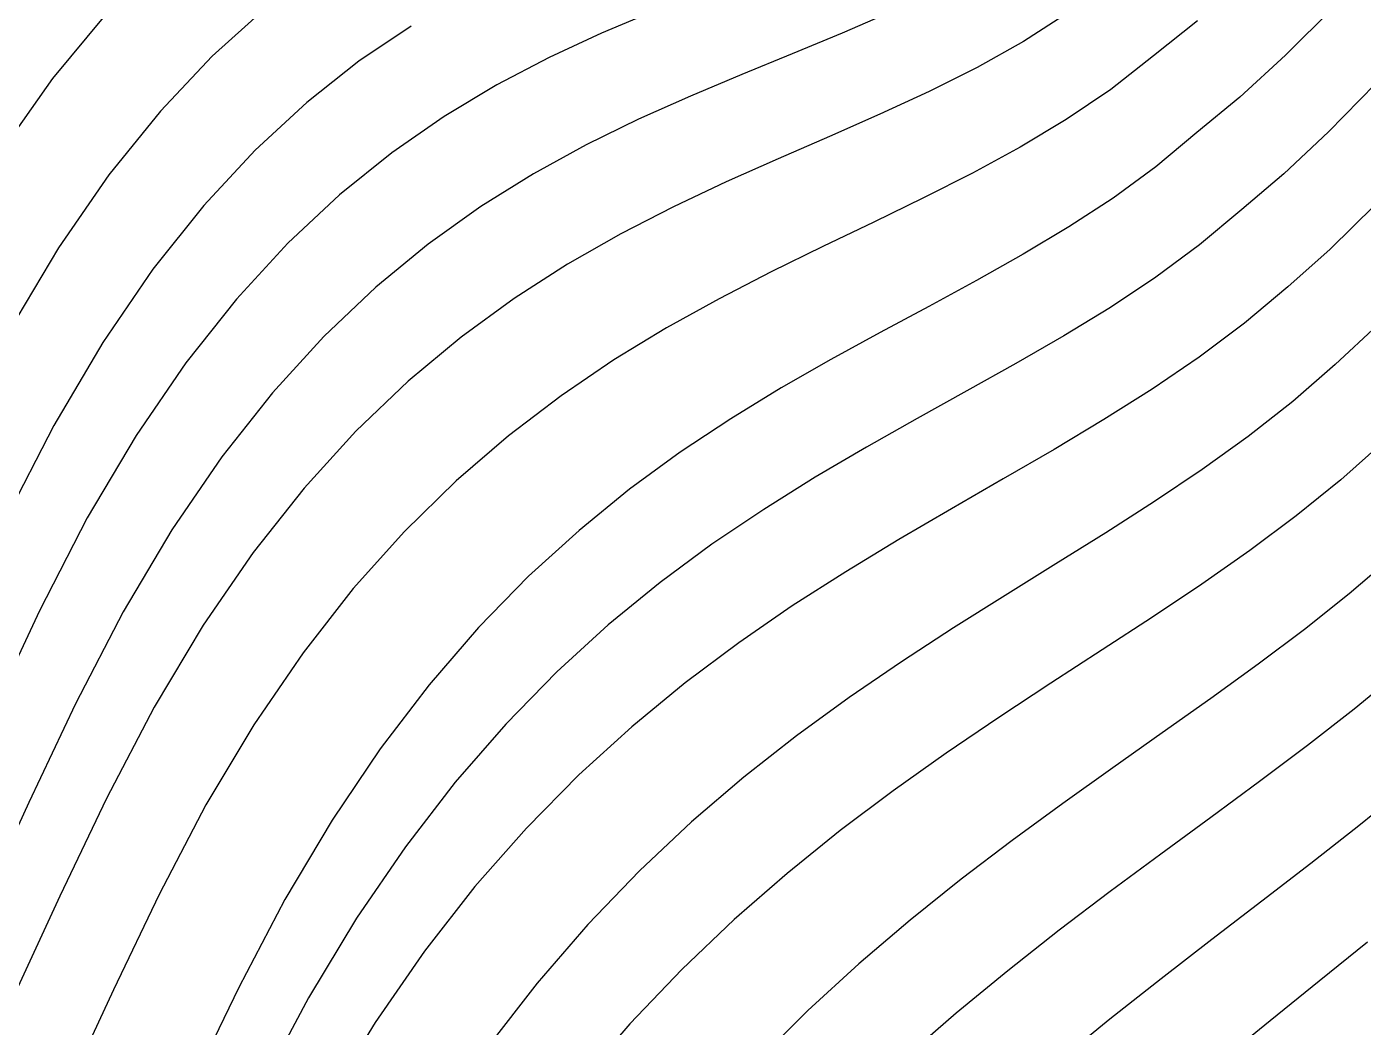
# Model space of a CAD drawing. Extents: x -607 to 1285, y -867 to 355.
# Drawn here: x -218.4 to 151.7, y -330.7 to -53.5 of the extents above; entities that cross this region are included whole.
import ezdxf

# ---------------------------------------------------------------- set-up
doc = ezdxf.new("R2010")
doc.units = 0
for name, color, linetype in [('0_3029', 7, 'CONTINUOUS'), ('0_3030', 7, 'CONTINUOUS'), ('0_3131', 7, 'CONTINUOUS'), ('0_3132', 7, 'CONTINUOUS'), ('0_3133', 7, 'CONTINUOUS'), ('0_3134', 7, 'CONTINUOUS'), ('0_3135', 7, 'CONTINUOUS'), ('0_3233', 7, 'CONTINUOUS'), ('0_3234', 7, 'CONTINUOUS'), ('0_3235', 7, 'CONTINUOUS'), ('0_3236', 7, 'CONTINUOUS'), ('0_3237', 7, 'CONTINUOUS'), ('0_3238', 7, 'CONTINUOUS'), ('0_3239', 7, 'CONTINUOUS'), ('0_3240', 7, 'CONTINUOUS'), ('0_3333', 7, 'CONTINUOUS'), ('0_3334', 7, 'CONTINUOUS'), ('0_3335', 7, 'CONTINUOUS'), ('0_3336', 7, 'CONTINUOUS'), ('0_3337', 7, 'CONTINUOUS'), ('0_3338', 7, 'CONTINUOUS'), ('0_3339', 7, 'CONTINUOUS'), ('0_3340', 7, 'CONTINUOUS'), ('0_3341', 7, 'CONTINUOUS'), ('0_3342', 7, 'CONTINUOUS'), ('0_3343', 7, 'CONTINUOUS'), ('0_3344', 7, 'CONTINUOUS'), ('0_3345', 7, 'CONTINUOUS'), ('0_3346', 7, 'CONTINUOUS'), ('0_3433', 7, 'CONTINUOUS'), ('0_3434', 7, 'CONTINUOUS'), ('0_3435', 7, 'CONTINUOUS'), ('0_3436', 7, 'CONTINUOUS'), ('0_3437', 7, 'CONTINUOUS'), ('0_3438', 7, 'CONTINUOUS'), ('0_3439', 7, 'CONTINUOUS'), ('0_3440', 7, 'CONTINUOUS'), ('0_3441', 7, 'CONTINUOUS'), ('0_3442', 7, 'CONTINUOUS'), ('0_3443', 7, 'CONTINUOUS'), ('0_3444', 7, 'CONTINUOUS'), ('0_3445', 7, 'CONTINUOUS'), ('0_3446', 7, 'CONTINUOUS'), ('0_3447', 7, 'CONTINUOUS'), ('0_3448', 7, 'CONTINUOUS'), ('0_3449', 7, 'CONTINUOUS'), ('0_3450', 7, 'CONTINUOUS'), ('0_3451', 7, 'CONTINUOUS'), ('0_3534', 7, 'CONTINUOUS'), ('0_3535', 7, 'CONTINUOUS'), ('0_3536', 7, 'CONTINUOUS'), ('0_3537', 7, 'CONTINUOUS'), ('0_3538', 7, 'CONTINUOUS'), ('0_3539', 7, 'CONTINUOUS'), ('0_3540', 7, 'CONTINUOUS'), ('0_3541', 7, 'CONTINUOUS'), ('0_3542', 7, 'CONTINUOUS'), ('0_3543', 7, 'CONTINUOUS'), ('0_3544', 7, 'CONTINUOUS'), ('0_3545', 7, 'CONTINUOUS'), ('0_3546', 7, 'CONTINUOUS'), ('0_3547', 7, 'CONTINUOUS'), ('0_3548', 7, 'CONTINUOUS'), ('0_3549', 7, 'CONTINUOUS'), ('0_3550', 7, 'CONTINUOUS'), ('0_3551', 7, 'CONTINUOUS'), ('0_3552', 7, 'CONTINUOUS'), ('0_3553', 7, 'CONTINUOUS'), ('0_3554', 7, 'CONTINUOUS'), ('0_3555', 7, 'CONTINUOUS'), ('0_3637', 7, 'CONTINUOUS'), ('0_3638', 7, 'CONTINUOUS'), ('0_3639', 7, 'CONTINUOUS'), ('0_3640', 7, 'CONTINUOUS'), ('0_3641', 7, 'CONTINUOUS'), ('0_3642', 7, 'CONTINUOUS'), ('0_3643', 7, 'CONTINUOUS'), ('0_3644', 7, 'CONTINUOUS'), ('0_3645', 7, 'CONTINUOUS'), ('0_3646', 7, 'CONTINUOUS'), ('0_3647', 7, 'CONTINUOUS'), ('0_3648', 7, 'CONTINUOUS'), ('0_3649', 7, 'CONTINUOUS'), ('0_3650', 7, 'CONTINUOUS'), ('0_3651', 7, 'CONTINUOUS'), ('0_3652', 7, 'CONTINUOUS'), ('0_3653', 7, 'CONTINUOUS'), ('0_3654', 7, 'CONTINUOUS'), ('0_3655', 7, 'CONTINUOUS'), ('0_3656', 7, 'CONTINUOUS'), ('0_3657', 7, 'CONTINUOUS'), ('0_3658', 7, 'CONTINUOUS'), ('0_3659', 7, 'CONTINUOUS'), ('0_3740', 7, 'CONTINUOUS'), ('0_3741', 7, 'CONTINUOUS'), ('0_3742', 7, 'CONTINUOUS'), ('0_3743', 7, 'CONTINUOUS'), ('0_3744', 7, 'CONTINUOUS'), ('0_3745', 7, 'CONTINUOUS'), ('0_3746', 7, 'CONTINUOUS'), ('0_3747', 7, 'CONTINUOUS'), ('0_3748', 7, 'CONTINUOUS'), ('0_3749', 7, 'CONTINUOUS'), ('0_3750', 7, 'CONTINUOUS'), ('0_3751', 7, 'CONTINUOUS'), ('0_3752', 7, 'CONTINUOUS'), ('0_3753', 7, 'CONTINUOUS'), ('0_3754', 7, 'CONTINUOUS'), ('0_3755', 7, 'CONTINUOUS'), ('0_3756', 7, 'CONTINUOUS'), ('0_3757', 7, 'CONTINUOUS'), ('0_3758', 7, 'CONTINUOUS'), ('0_3759', 7, 'CONTINUOUS'), ('0_3760', 7, 'CONTINUOUS'), ('0_3761', 7, 'CONTINUOUS'), ('0_3762', 7, 'CONTINUOUS'), ('0_3842', 7, 'CONTINUOUS'), ('0_3843', 7, 'CONTINUOUS'), ('0_3844', 7, 'CONTINUOUS'), ('0_3845', 7, 'CONTINUOUS'), ('0_3846', 7, 'CONTINUOUS'), ('0_3847', 7, 'CONTINUOUS'), ('0_3848', 7, 'CONTINUOUS'), ('0_3849', 7, 'CONTINUOUS'), ('0_3850', 7, 'CONTINUOUS'), ('0_3851', 7, 'CONTINUOUS'), ('0_3852', 7, 'CONTINUOUS'), ('0_3853', 7, 'CONTINUOUS'), ('0_3854', 7, 'CONTINUOUS'), ('0_3855', 7, 'CONTINUOUS'), ('0_3856', 7, 'CONTINUOUS'), ('0_3857', 7, 'CONTINUOUS'), ('0_3858', 7, 'CONTINUOUS'), ('0_3859', 7, 'CONTINUOUS'), ('0_3860', 7, 'CONTINUOUS'), ('0_3861', 7, 'CONTINUOUS'), ('0_3862', 7, 'CONTINUOUS'), ('0_3863', 7, 'CONTINUOUS'), ('0_3864', 7, 'CONTINUOUS'), ('0_3945', 7, 'CONTINUOUS'), ('0_3946', 7, 'CONTINUOUS'), ('0_3947', 7, 'CONTINUOUS'), ('0_3948', 7, 'CONTINUOUS'), ('0_3949', 7, 'CONTINUOUS'), ('0_3950', 7, 'CONTINUOUS'), ('0_3951', 7, 'CONTINUOUS'), ('0_3952', 7, 'CONTINUOUS'), ('0_3953', 7, 'CONTINUOUS'), ('0_3954', 7, 'CONTINUOUS'), ('0_3955', 7, 'CONTINUOUS'), ('0_3956', 7, 'CONTINUOUS'), ('0_3957', 7, 'CONTINUOUS'), ('0_3958', 7, 'CONTINUOUS'), ('0_3959', 7, 'CONTINUOUS'), ('0_3960', 7, 'CONTINUOUS'), ('0_3961', 7, 'CONTINUOUS'), ('0_3962', 7, 'CONTINUOUS'), ('0_3963', 7, 'CONTINUOUS'), ('0_3964', 7, 'CONTINUOUS'), ('0_3965', 7, 'CONTINUOUS'), ('0_3966', 7, 'CONTINUOUS'), ('0_4049', 7, 'CONTINUOUS'), ('0_4050', 7, 'CONTINUOUS'), ('0_4051', 7, 'CONTINUOUS'), ('0_4052', 7, 'CONTINUOUS'), ('0_4053', 7, 'CONTINUOUS'), ('0_4054', 7, 'CONTINUOUS'), ('0_4055', 7, 'CONTINUOUS'), ('0_4056', 7, 'CONTINUOUS'), ('0_4057', 7, 'CONTINUOUS'), ('0_4058', 7, 'CONTINUOUS'), ('0_4059', 7, 'CONTINUOUS'), ('0_4060', 7, 'CONTINUOUS'), ('0_4061', 7, 'CONTINUOUS'), ('0_4062', 7, 'CONTINUOUS'), ('0_4063', 7, 'CONTINUOUS'), ('0_4064', 7, 'CONTINUOUS'), ('0_4065', 7, 'CONTINUOUS'), ('0_4066', 7, 'CONTINUOUS'), ('0_4067', 7, 'CONTINUOUS'), ('0_4153', 7, 'CONTINUOUS'), ('0_4154', 7, 'CONTINUOUS'), ('0_4155', 7, 'CONTINUOUS'), ('0_4156', 7, 'CONTINUOUS'), ('0_4157', 7, 'CONTINUOUS'), ('0_4158', 7, 'CONTINUOUS'), ('0_4159', 7, 'CONTINUOUS'), ('0_4160', 7, 'CONTINUOUS'), ('0_4161', 7, 'CONTINUOUS'), ('0_4162', 7, 'CONTINUOUS'), ('0_4163', 7, 'CONTINUOUS'), ('0_4164', 7, 'CONTINUOUS'), ('0_4165', 7, 'CONTINUOUS'), ('0_4166', 7, 'CONTINUOUS'), ('0_4167', 7, 'CONTINUOUS'), ('0_4168', 7, 'CONTINUOUS'), ('0_4169', 7, 'CONTINUOUS'), ('0_4259', 7, 'CONTINUOUS'), ('0_4260', 7, 'CONTINUOUS'), ('0_4261', 7, 'CONTINUOUS'), ('0_4262', 7, 'CONTINUOUS'), ('0_4263', 7, 'CONTINUOUS'), ('0_4264', 7, 'CONTINUOUS'), ('0_4265', 7, 'CONTINUOUS'), ('0_4266', 7, 'CONTINUOUS'), ('0_4267', 7, 'CONTINUOUS'), ('0_4268', 7, 'CONTINUOUS'), ('0_4269', 7, 'CONTINUOUS'), ('0_4270', 7, 'CONTINUOUS'), ('0_4271', 7, 'CONTINUOUS'), ('0_4363', 7, 'CONTINUOUS'), ('0_4364', 7, 'CONTINUOUS'), ('0_4365', 7, 'CONTINUOUS'), ('0_4366', 7, 'CONTINUOUS'), ('0_4367', 7, 'CONTINUOUS'), ('0_4368', 7, 'CONTINUOUS'), ('0_4369', 7, 'CONTINUOUS'), ('0_4370', 7, 'CONTINUOUS'), ('0_4371', 7, 'CONTINUOUS'), ('0_4372', 7, 'CONTINUOUS'), ('0_4467', 7, 'CONTINUOUS'), ('0_4468', 7, 'CONTINUOUS'), ('0_4469', 7, 'CONTINUOUS'), ('0_4470', 7, 'CONTINUOUS'), ('0_4471', 7, 'CONTINUOUS'), ('0_4472', 7, 'CONTINUOUS'), ('0_4473', 7, 'CONTINUOUS'), ('0_4573', 7, 'CONTINUOUS'), ('0_4574', 7, 'CONTINUOUS'), ('0_4575', 7, 'CONTINUOUS')]:
    doc.layers.add(name, color=color, linetype=linetype)

msp = doc.modelspace()

# ---------------------------------------------------------------- linework, layer by layer
at = {"layer": '0_3029'}
msp.add_polyline3d([(-196.7955, -50.3669, -2482.6614), (-211.2531, -67.8058, -2484.5535)], dxfattribs=at)
at = {"layer": '0_3030'}
msp.add_polyline3d([(-211.2531, -67.8058, -2484.5535), (-225.4653, -88.0018, -2489.3179)], dxfattribs=at)
at = {"layer": '0_3131'}
msp.add_polyline3d([(-152.5096, -48.6315, -2474.2576), (-167.0066, -61.6431, -2471.8857)], dxfattribs=at)
at = {"layer": '0_3132'}
msp.add_polyline3d([(-167.0066, -61.6431, -2471.8857), (-181.387, -76.8383, -2471.8174)], dxfattribs=at)
at = {"layer": '0_3133'}
msp.add_polyline3d([(-181.387, -76.8383, -2471.8174), (-195.6107, -94.4598, -2474.3372)], dxfattribs=at)
at = {"layer": '0_3134'}
msp.add_polyline3d([(-195.6107, -94.4598, -2474.3372), (-209.6368, -114.7499, -2479.7305)], dxfattribs=at)
at = {"layer": '0_3135'}
msp.add_polyline3d([(-209.6368, -114.7499, -2479.7305), (-223.4253, -137.9515, -2488.2822)], dxfattribs=at)
at = {"layer": '0_3233'}
msp.add_polyline3d([(-111.9254, -53.2874, -2469.2888), (-126.3859, -63.0355, -2463.5168)], dxfattribs=at)
at = {"layer": '0_3234'}
msp.add_polyline3d([(-126.3859, -63.0355, -2463.5168), (-140.8074, -74.4169, -2459.4998)], dxfattribs=at)
at = {"layer": '0_3235'}
msp.add_polyline3d([(-140.8074, -74.4169, -2459.4998), (-155.1492, -87.6633, -2457.525)], dxfattribs=at)
at = {"layer": '0_3236'}
msp.add_polyline3d([(-155.1492, -87.6633, -2457.525), (-169.3708, -103.0059, -2457.8796)], dxfattribs=at)
at = {"layer": '0_3237'}
msp.add_polyline3d([(-169.3708, -103.0059, -2457.8796), (-183.4316, -120.6763, -2460.8516)], dxfattribs=at)
at = {"layer": '0_3238'}
msp.add_polyline3d([(-183.4316, -120.6763, -2460.8516), (-197.291, -140.906, -2466.7283)], dxfattribs=at)
at = {"layer": '0_3239'}
msp.add_polyline3d([(-197.291, -140.906, -2466.7283), (-210.9082, -163.9265, -2475.7969)], dxfattribs=at)
at = {"layer": '0_3240'}
msp.add_polyline3d([(-210.9082, -163.9265, -2475.7969), (-224.2428, -189.969, -2488.3452)], dxfattribs=at)
at = {"layer": '0_3333'}
msp.add_polyline3d([(-44.9471, -49.2703, -2486.4714), (-59.2668, -55.2766, -2476.5435)], dxfattribs=at)
at = {"layer": '0_3334'}
msp.add_polyline3d([(-59.2668, -55.2766, -2476.5435), (-73.703, -61.9698, -2467.2373)], dxfattribs=at)
at = {"layer": '0_3335'}
msp.add_polyline3d([(-73.703, -61.9698, -2467.2373), (-88.2118, -69.5707, -2458.8462)], dxfattribs=at)
at = {"layer": '0_3336'}
msp.add_polyline3d([(-88.2118, -69.5707, -2458.8462), (-102.7493, -78.3003, -2451.664)], dxfattribs=at)
at = {"layer": '0_3337'}
msp.add_polyline3d([(-102.7493, -78.3003, -2451.664), (-117.2716, -88.3791, -2445.9841)], dxfattribs=at)
at = {"layer": '0_3338'}
msp.add_polyline3d([(-117.2716, -88.3791, -2445.9841), (-131.7349, -100.0281, -2442.1006)], dxfattribs=at)
at = {"layer": '0_3339'}
msp.add_polyline3d([(-131.7349, -100.0281, -2442.1006), (-146.0954, -113.4681, -2440.3071)], dxfattribs=at)
at = {"layer": '0_3340'}
msp.add_polyline3d([(-146.0954, -113.4681, -2440.3071), (-160.3091, -128.9198, -2440.897)], dxfattribs=at)
at = {"layer": '0_3341'}
msp.add_polyline3d([(-160.3091, -128.9198, -2440.897), (-174.3321, -146.6039, -2444.164)], dxfattribs=at)
at = {"layer": '0_3342'}
msp.add_polyline3d([(-174.3321, -146.6039, -2444.164), (-188.1207, -166.7415, -2450.4019)], dxfattribs=at)
at = {"layer": '0_3343'}
msp.add_polyline3d([(-188.1207, -166.7415, -2450.4019), (-201.6309, -189.5532, -2459.9043)], dxfattribs=at)
at = {"layer": '0_3344'}
msp.add_polyline3d([(-201.6309, -189.5532, -2459.9043), (-214.8188, -215.2598, -2472.965)], dxfattribs=at)
at = {"layer": '0_3345'}
msp.add_polyline3d([(-214.8188, -215.2598, -2472.965), (-214.8188, -215.2598, -2472.965)], dxfattribs=at)
at = {"layer": '0_3346'}
msp.add_polyline3d([(-214.8188, -215.2598, -2472.965), (-227.8043, -242.8228, -2488.3027)], dxfattribs=at)
at = {"layer": '0_3433'}
msp.add_polyline3d([(20.8463, -49.3807, -2510.155), (7.375, -55.2564, -2500.6768)], dxfattribs=at)
at = {"layer": '0_3434'}
msp.add_polyline3d([(7.375, -55.2564, -2500.6768), (-6.3906, -60.9539, -2490.6367)], dxfattribs=at)
at = {"layer": '0_3435'}
msp.add_polyline3d([(-6.3906, -60.9539, -2490.6367), (-20.4055, -66.6856, -2480.335)], dxfattribs=at)
at = {"layer": '0_3436'}
msp.add_polyline3d([(-20.4055, -66.6856, -2480.335), (-34.625, -72.6642, -2470.072)], dxfattribs=at)
at = {"layer": '0_3437'}
msp.add_polyline3d([(-34.625, -72.6642, -2470.072), (-49.0042, -79.1024, -2460.1475)], dxfattribs=at)
at = {"layer": '0_3438'}
msp.add_polyline3d([(-49.0042, -79.1024, -2460.1475), (-63.4981, -86.213, -2450.8618)], dxfattribs=at)
at = {"layer": '0_3439'}
msp.add_polyline3d([(-63.4981, -86.213, -2450.8618), (-78.0619, -94.2083, -2442.5154)], dxfattribs=at)
at = {"layer": '0_3440'}
msp.add_polyline3d([(-78.0619, -94.2083, -2442.5154), (-92.6509, -103.3011, -2435.4077)], dxfattribs=at)
at = {"layer": '0_3441'}
msp.add_polyline3d([(-92.6509, -103.3011, -2435.4077), (-107.2201, -113.7042, -2429.8394)], dxfattribs=at)
at = {"layer": '0_3442'}
msp.add_polyline3d([(-107.2201, -113.7042, -2429.8394), (-121.7246, -125.63, -2426.1104)], dxfattribs=at)
at = {"layer": '0_3443'}
msp.add_polyline3d([(-121.7246, -125.63, -2426.1104), (-136.1197, -139.2913, -2424.5208)], dxfattribs=at)
at = {"layer": '0_3444'}
msp.add_polyline3d([(-136.1197, -139.2913, -2424.5208), (-150.3604, -154.9007, -2425.3708)], dxfattribs=at)
at = {"layer": '0_3445'}
msp.add_polyline3d([(-150.3604, -154.9007, -2425.3708), (-164.4019, -172.6709, -2428.9607)], dxfattribs=at)
at = {"layer": '0_3446'}
msp.add_polyline3d([(-164.4019, -172.6709, -2428.9607), (-178.1993, -192.8144, -2435.5903)], dxfattribs=at)
at = {"layer": '0_3447'}
msp.add_polyline3d([(-178.1993, -192.8144, -2435.5903), (-191.7079, -215.544, -2445.56)], dxfattribs=at)
at = {"layer": '0_3448'}
msp.add_polyline3d([(-191.7079, -215.544, -2445.56), (-204.8826, -241.0721, -2459.17)], dxfattribs=at)
at = {"layer": '0_3449'}
msp.add_polyline3d([(-204.8826, -241.0721, -2459.17), (-204.8825, -241.0721, -2459.17)], dxfattribs=at)
at = {"layer": '0_3450'}
msp.add_polyline3d([(-204.8825, -241.0721, -2459.17), (-217.8469, -268.4063, -2475.1226)], dxfattribs=at)
at = {"layer": '0_3451'}
msp.add_polyline3d([(-217.8469, -268.4063, -2475.1226), (-230.6409, -296.2787, -2491.9033)], dxfattribs=at)
at = {"layer": '0_3534'}
msp.add_polyline3d([(70.1056, -49.5405, -2516.8599), (57.6537, -57.5389, -2510.8323)], dxfattribs=at)
at = {"layer": '0_3535'}
msp.add_polyline3d([(57.6537, -57.5389, -2510.8323), (44.7596, -64.7653, -2503.3057)], dxfattribs=at)
at = {"layer": '0_3536'}
msp.add_polyline3d([(44.7596, -64.7653, -2503.3057), (31.4707, -71.4235, -2494.5884)], dxfattribs=at)
at = {"layer": '0_3537'}
msp.add_polyline3d([(31.4707, -71.4235, -2494.5884), (17.8342, -77.7177, -2484.9885)], dxfattribs=at)
at = {"layer": '0_3538'}
msp.add_polyline3d([(17.8342, -77.7177, -2484.9885), (3.8974, -83.8521, -2474.8142)], dxfattribs=at)
at = {"layer": '0_3539'}
msp.add_polyline3d([(3.8974, -83.8521, -2474.8142), (-10.2925, -90.0308, -2464.3735)], dxfattribs=at)
at = {"layer": '0_3540'}
msp.add_polyline3d([(-10.2925, -90.0308, -2464.3735), (-24.6881, -96.4581, -2453.975)], dxfattribs=at)
at = {"layer": '0_3541'}
msp.add_polyline3d([(-24.6881, -96.4581, -2453.975), (-39.2422, -103.338, -2443.9263)], dxfattribs=at)
at = {"layer": '0_3542'}
msp.add_polyline3d([(-39.2422, -103.338, -2443.9263), (-53.9075, -110.8745, -2434.5356)], dxfattribs=at)
at = {"layer": '0_3543'}
msp.add_polyline3d([(-53.9075, -110.8745, -2434.5356), (-68.6367, -119.272, -2426.1116)], dxfattribs=at)
at = {"layer": '0_3544'}
msp.add_polyline3d([(-68.6367, -119.272, -2426.1116), (-83.3826, -128.7345, -2418.9617)], dxfattribs=at)
at = {"layer": '0_3545'}
msp.add_polyline3d([(-83.3826, -128.7345, -2418.9617), (-98.0979, -139.4662, -2413.3945)], dxfattribs=at)
at = {"layer": '0_3546'}
msp.add_polyline3d([(-98.0979, -139.4662, -2413.3945), (-112.7353, -151.6712, -2409.718)], dxfattribs=at)
at = {"layer": '0_3547'}
msp.add_polyline3d([(-112.7353, -151.6712, -2409.718), (-127.2475, -165.5537, -2408.2405)], dxfattribs=at)
at = {"layer": '0_3548'}
msp.add_polyline3d([(-127.2475, -165.5537, -2408.2405), (-141.5873, -181.3177, -2409.27)], dxfattribs=at)
at = {"layer": '0_3549'}
msp.add_polyline3d([(-141.5873, -181.3177, -2409.27), (-155.7073, -199.1676, -2413.1147)], dxfattribs=at)
at = {"layer": '0_3550'}
msp.add_polyline3d([(-155.7073, -199.1676, -2413.1147), (-169.5604, -219.3073, -2420.0828)], dxfattribs=at)
at = {"layer": '0_3551'}
msp.add_polyline3d([(-169.5604, -219.3073, -2420.0828), (-183.0992, -241.941, -2430.4822)], dxfattribs=at)
at = {"layer": '0_3552'}
msp.add_polyline3d([(-183.0992, -241.941, -2430.4822), (-196.2765, -267.2729, -2444.621)], dxfattribs=at)
at = {"layer": '0_3553'}
msp.add_polyline3d([(-196.2765, -267.2729, -2444.621), (-196.2765, -267.2728, -2444.621)], dxfattribs=at)
at = {"layer": '0_3554'}
msp.add_polyline3d([(-196.2765, -267.2728, -2444.621), (-209.2211, -294.3567, -2461.1855)], dxfattribs=at)
at = {"layer": '0_3555'}
msp.add_polyline3d([(-209.2211, -294.3567, -2461.1855), (-221.9805, -321.9736, -2478.633)], dxfattribs=at)
at = {"layer": '0_3637'}
msp.add_polyline3d([(93.6668, -61.5632, -2506.9395), (81.8249, -70.8218, -2503.0737)], dxfattribs=at)
at = {"layer": '0_3638'}
msp.add_polyline3d([(81.8249, -70.8218, -2503.0737), (69.487, -79.1915, -2497.4114)], dxfattribs=at)
at = {"layer": '0_3639'}
msp.add_polyline3d([(69.487, -79.1915, -2497.4114), (56.7021, -86.8618, -2490.2598)], dxfattribs=at)
at = {"layer": '0_3640'}
msp.add_polyline3d([(56.7021, -86.8618, -2490.2598), (43.519, -94.0222, -2481.9268)], dxfattribs=at)
at = {"layer": '0_3641'}
msp.add_polyline3d([(43.519, -94.0222, -2481.9268), (29.9866, -100.8622, -2472.7195)], dxfattribs=at)
at = {"layer": '0_3642'}
msp.add_polyline3d([(29.9866, -100.8622, -2472.7195), (16.1536, -107.5712, -2462.9456)], dxfattribs=at)
at = {"layer": '0_3643'}
msp.add_polyline3d([(16.1536, -107.5712, -2462.9456), (2.0689, -114.3388, -2452.9126)], dxfattribs=at)
at = {"layer": '0_3644'}
msp.add_polyline3d([(2.0689, -114.3388, -2452.9126), (-12.2187, -121.3544, -2442.9277)], dxfattribs=at)
at = {"layer": '0_3645'}
msp.add_polyline3d([(-12.2187, -121.3544, -2442.9277), (-26.6603, -128.8074, -2433.2983)], dxfattribs=at)
at = {"layer": '0_3646'}
msp.add_polyline3d([(-26.6603, -128.8074, -2433.2983), (-41.2072, -136.8875, -2424.3325)], dxfattribs=at)
at = {"layer": '0_3647'}
msp.add_polyline3d([(-41.2072, -136.8875, -2424.3325), (-55.8105, -145.7841, -2416.3372)], dxfattribs=at)
at = {"layer": '0_3648'}
msp.add_polyline3d([(-55.8105, -145.7841, -2416.3372), (-70.4213, -155.6867, -2409.62)], dxfattribs=at)
at = {"layer": '0_3649'}
msp.add_polyline3d([(-70.4213, -155.6867, -2409.62), (-84.9909, -166.7848, -2404.4885)], dxfattribs=at)
at = {"layer": '0_3650'}
msp.add_polyline3d([(-84.9909, -166.7848, -2404.4885), (-99.4705, -179.2678, -2401.25)], dxfattribs=at)
at = {"layer": '0_3651'}
msp.add_polyline3d([(-99.4705, -179.2678, -2401.25), (-113.8111, -193.3253, -2400.2122)], dxfattribs=at)
at = {"layer": '0_3652'}
msp.add_polyline3d([(-113.8111, -193.3253, -2400.2122), (-127.964, -209.1466, -2401.6824)], dxfattribs=at)
at = {"layer": '0_3653'}
msp.add_polyline3d([(-127.964, -209.1466, -2401.6824), (-141.8803, -226.9214, -2405.968)], dxfattribs=at)
at = {"layer": '0_3654'}
msp.add_polyline3d([(-141.8803, -226.9214, -2405.968), (-155.5113, -246.8391, -2413.3765)], dxfattribs=at)
at = {"layer": '0_3655'}
msp.add_polyline3d([(-155.5113, -246.8391, -2413.3765), (-168.8081, -269.0891, -2424.2156)], dxfattribs=at)
at = {"layer": '0_3656'}
msp.add_polyline3d([(-168.8081, -269.0891, -2424.2156), (-181.7218, -293.861, -2438.7925)], dxfattribs=at)
at = {"layer": '0_3657'}
msp.add_polyline3d([(-181.7218, -293.861, -2438.7925), (-181.7218, -293.8611, -2438.7925)], dxfattribs=at)
at = {"layer": '0_3658'}
msp.add_polyline3d([(-181.7218, -293.8611, -2438.7925), (-194.3855, -320.2607, -2455.7856)], dxfattribs=at)
at = {"layer": '0_3659'}
msp.add_polyline3d([(-194.3855, -320.2607, -2455.7856), (-206.8539, -347.1332, -2473.6438)], dxfattribs=at)
at = {"layer": '0_3740'}
msp.add_polyline3d([(105.8428, -51.7828, -2510.5806), (93.6668, -61.5634, -2506.9397)], dxfattribs=at)
at = {"layer": '0_3741'}
msp.add_polyline3d([(105.673, -82.77, -2494.0354), (94.281, -92.2585, -2490.946)], dxfattribs=at)
at = {"layer": '0_3742'}
msp.add_polyline3d([(94.281, -92.2585, -2490.946), (82.44, -100.9249, -2486.1206)], dxfattribs=at)
at = {"layer": '0_3743'}
msp.add_polyline3d([(82.44, -100.9249, -2486.1206), (70.1919, -108.9475, -2479.8584)], dxfattribs=at)
at = {"layer": '0_3744'}
msp.add_polyline3d([(70.1919, -108.9475, -2479.8584), (57.5789, -116.5047, -2472.4587)], dxfattribs=at)
at = {"layer": '0_3745'}
msp.add_polyline3d([(57.5789, -116.5047, -2472.4587), (44.6427, -123.7749, -2464.221)], dxfattribs=at)
at = {"layer": '0_3746'}
msp.add_polyline3d([(44.6427, -123.7749, -2464.221), (31.4254, -130.9363, -2455.4443)], dxfattribs=at)
at = {"layer": '0_3747'}
msp.add_polyline3d([(31.4254, -130.9363, -2455.4443), (17.9691, -138.1673, -2446.428)], dxfattribs=at)
at = {"layer": '0_3748'}
msp.add_polyline3d([(17.9691, -138.1673, -2446.428), (4.3155, -145.6463, -2437.4712)], dxfattribs=at)
at = {"layer": '0_3749'}
msp.add_polyline3d([(4.3155, -145.6463, -2437.4712), (-9.4932, -153.5516, -2428.873)], dxfattribs=at)
at = {"layer": '0_3750'}
msp.add_polyline3d([(-9.4932, -153.5516, -2428.873), (-23.415, -162.0616, -2420.933)], dxfattribs=at)
at = {"layer": '0_3751'}
msp.add_polyline3d([(-23.415, -162.0616, -2420.933), (-37.4081, -171.3545, -2413.9507)], dxfattribs=at)
at = {"layer": '0_3752'}
msp.add_polyline3d([(-37.4081, -171.3545, -2413.9507), (-51.4304, -181.609, -2408.2249)], dxfattribs=at)
at = {"layer": '0_3753'}
msp.add_polyline3d([(-51.4304, -181.609, -2408.2249), (-65.4399, -193.003, -2404.055)], dxfattribs=at)
at = {"layer": '0_3754'}
msp.add_polyline3d([(-65.4399, -193.003, -2404.055), (-79.3947, -205.7151, -2401.7402)], dxfattribs=at)
at = {"layer": '0_3755'}
msp.add_polyline3d([(-79.3947, -205.7151, -2401.7402), (-93.2528, -219.9236, -2401.5798)], dxfattribs=at)
at = {"layer": '0_3756'}
msp.add_polyline3d([(-93.2528, -219.9236, -2401.5798), (-106.9721, -235.8068, -2403.873)], dxfattribs=at)
at = {"layer": '0_3757'}
msp.add_polyline3d([(-106.9721, -235.8068, -2403.873), (-120.5109, -253.5432, -2408.9192)], dxfattribs=at)
at = {"layer": '0_3758'}
msp.add_polyline3d([(-120.5109, -253.5432, -2408.9192), (-133.8269, -273.311, -2417.0176)], dxfattribs=at)
at = {"layer": '0_3759'}
msp.add_polyline3d([(-133.8269, -273.311, -2417.0176), (-146.8783, -295.2886, -2428.4675)], dxfattribs=at)
at = {"layer": '0_3760'}
msp.add_polyline3d([(-146.8783, -295.2886, -2428.4675), (-159.6231, -319.6543, -2443.5679)], dxfattribs=at)
at = {"layer": '0_3761'}
msp.add_polyline3d([(-159.6231, -319.6543, -2443.5679), (-159.6233, -319.6544, -2443.5679)], dxfattribs=at)
at = {"layer": '0_3762'}
msp.add_polyline3d([(-159.6233, -319.6544, -2443.5679), (-172.1967, -345.5639, -2460.991)], dxfattribs=at)
at = {"layer": '0_3842'}
msp.add_polyline3d([(143.4425, -48.1193, -2499.9707), (130.1574, -61.3465, -2499.2854)], dxfattribs=at)
at = {"layer": '0_3843'}
msp.add_polyline3d([(130.1574, -61.3465, -2499.2854), (117.5357, -72.9976, -2497.3984)], dxfattribs=at)
at = {"layer": '0_3844'}
msp.add_polyline3d([(117.5357, -72.9976, -2497.3984), (105.6729, -82.7703, -2494.0356)], dxfattribs=at)
at = {"layer": '0_3845'}
msp.add_polyline3d([(118.0712, -104.1215, -2482.3767), (106.4142, -113.8757, -2479.1428)], dxfattribs=at)
at = {"layer": '0_3846'}
msp.add_polyline3d([(106.4142, -113.8757, -2479.1428), (94.2861, -122.8503, -2474.107)], dxfattribs=at)
at = {"layer": '0_3847'}
msp.add_polyline3d([(94.2861, -122.8503, -2474.107), (81.732, -131.217, -2467.5793)], dxfattribs=at)
at = {"layer": '0_3848'}
msp.add_polyline3d([(81.732, -131.217, -2467.5793), (68.7969, -139.1473, -2459.871)], dxfattribs=at)
at = {"layer": '0_3849'}
msp.add_polyline3d([(68.7969, -139.1473, -2459.871), (55.5259, -146.8132, -2451.292)], dxfattribs=at)
at = {"layer": '0_3850'}
msp.add_polyline3d([(55.5259, -146.8132, -2451.292), (41.9638, -154.386, -2442.1533)], dxfattribs=at)
at = {"layer": '0_3851'}
msp.add_polyline3d([(41.9638, -154.386, -2442.1533), (28.1559, -162.0375, -2432.7654)], dxfattribs=at)
at = {"layer": '0_3852'}
msp.add_polyline3d([(28.1559, -162.0375, -2432.7654), (14.147, -169.9393, -2423.4387)], dxfattribs=at)
at = {"layer": '0_3853'}
msp.add_polyline3d([(14.147, -169.9393, -2423.4387), (-0.0178, -178.2631, -2414.484)], dxfattribs=at)
at = {"layer": '0_3854'}
msp.add_polyline3d([(-0.0178, -178.2631, -2414.484), (-14.2934, -187.1805, -2406.2117)], dxfattribs=at)
at = {"layer": '0_3855'}
msp.add_polyline3d([(-14.2934, -187.1805, -2406.2117), (-28.6349, -196.8631, -2398.9324)], dxfattribs=at)
at = {"layer": '0_3856'}
msp.add_polyline3d([(-28.6349, -196.8631, -2398.9324), (-42.9972, -207.4827, -2392.957)], dxfattribs=at)
at = {"layer": '0_3857'}
msp.add_polyline3d([(-42.9972, -207.4827, -2392.957), (-57.3353, -219.2107, -2388.5957)], dxfattribs=at)
at = {"layer": '0_3858'}
msp.add_polyline3d([(-57.3353, -219.2107, -2388.5957), (-71.6041, -232.2189, -2386.1592)], dxfattribs=at)
at = {"layer": '0_3859'}
msp.add_polyline3d([(-71.6041, -232.2189, -2386.1592), (-85.7587, -246.679, -2385.958)], dxfattribs=at)
at = {"layer": '0_3860'}
msp.add_polyline3d([(-85.7587, -246.679, -2385.958), (-99.754, -262.7626, -2388.303)], dxfattribs=at)
at = {"layer": '0_3861'}
msp.add_polyline3d([(-99.754, -262.7626, -2388.303), (-113.545, -280.6413, -2393.5044)], dxfattribs=at)
at = {"layer": '0_3862'}
msp.add_polyline3d([(-113.545, -280.6413, -2393.5044), (-127.0867, -300.4868, -2401.8733)], dxfattribs=at)
at = {"layer": '0_3863'}
msp.add_polyline3d([(-127.0867, -300.4868, -2401.8733), (-140.3341, -322.4706, -2413.7197)], dxfattribs=at)
at = {"layer": '0_3864'}
msp.add_polyline3d([(-140.3341, -322.4706, -2413.7197), (-153.2421, -346.7646, -2429.3542)], dxfattribs=at)
at = {"layer": '0_3945'}
msp.add_polyline3d([(155.0781, -69.327, -2487.1904), (142.0751, -82.5455, -2486.913)], dxfattribs=at)
at = {"layer": '0_3946'}
msp.add_polyline3d([(142.0751, -82.5455, -2486.913), (129.7092, -94.2406, -2485.4019)], dxfattribs=at)
at = {"layer": '0_3947'}
msp.add_polyline3d([(129.7092, -94.2406, -2485.4019), (118.0714, -104.1214, -2482.3767)], dxfattribs=at)
at = {"layer": '0_3948'}
msp.add_polyline3d([(130.8443, -125.5542, -2471.9675), (118.8392, -135.6363, -2468.5344)], dxfattribs=at)
at = {"layer": '0_3949'}
msp.add_polyline3d([(118.8392, -135.6363, -2468.5344), (106.31, -145.0207, -2463.2388)], dxfattribs=at)
at = {"layer": '0_3950'}
msp.add_polyline3d([(106.31, -145.0207, -2463.2388), (93.3101, -153.8653, -2456.4019)], dxfattribs=at)
at = {"layer": '0_3951'}
msp.add_polyline3d([(93.3101, -153.8653, -2456.4019), (79.8929, -162.3286, -2448.3438)], dxfattribs=at)
at = {"layer": '0_3952'}
msp.add_polyline3d([(79.8929, -162.3286, -2448.3438), (66.1117, -170.5687, -2439.3853)], dxfattribs=at)
at = {"layer": '0_3953'}
msp.add_polyline3d([(66.1117, -170.5687, -2439.3853), (52.0196, -178.7435, -2429.847)], dxfattribs=at)
at = {"layer": '0_3954'}
msp.add_polyline3d([(52.0196, -178.7435, -2429.847), (37.67, -187.0113, -2420.0498)], dxfattribs=at)
at = {"layer": '0_3955'}
msp.add_polyline3d([(37.67, -187.0113, -2420.0498), (23.1163, -195.5303, -2410.314)], dxfattribs=at)
at = {"layer": '0_3956'}
msp.add_polyline3d([(23.1163, -195.5303, -2410.314), (8.4117, -204.4586, -2400.9604)], dxfattribs=at)
at = {"layer": '0_3957'}
msp.add_polyline3d([(8.4117, -204.4586, -2400.9604), (-6.3906, -213.9545, -2392.3096)], dxfattribs=at)
at = {"layer": '0_3958'}
msp.add_polyline3d([(-6.3906, -213.9545, -2392.3096), (-21.2372, -224.176, -2384.6821)], dxfattribs=at)
at = {"layer": '0_3959'}
msp.add_polyline3d([(-21.2372, -224.176, -2384.6821), (-36.0748, -235.2813, -2378.399)], dxfattribs=at)
at = {"layer": '0_3960'}
msp.add_polyline3d([(-36.0748, -235.2813, -2378.399), (-50.8501, -247.4285, -2373.7803)], dxfattribs=at)
at = {"layer": '0_3961'}
msp.add_polyline3d([(-50.8501, -247.4285, -2373.7803), (-65.5098, -260.7758, -2371.147)], dxfattribs=at)
at = {"layer": '0_3962'}
msp.add_polyline3d([(-65.5098, -260.7758, -2371.147), (-80.0007, -275.4815, -2370.8198)], dxfattribs=at)
at = {"layer": '0_3963'}
msp.add_polyline3d([(-80.0007, -275.4815, -2370.8198), (-94.2695, -291.7036, -2373.1191)], dxfattribs=at)
at = {"layer": '0_3964'}
msp.add_polyline3d([(-94.2695, -291.7036, -2373.1191), (-108.2627, -309.6002, -2378.3657)], dxfattribs=at)
at = {"layer": '0_3965'}
msp.add_polyline3d([(-108.2627, -309.6002, -2378.3657), (-121.9272, -329.3296, -2386.8801)], dxfattribs=at)
at = {"layer": '0_3966'}
msp.add_polyline3d([(-121.9272, -329.3296, -2386.8801), (-135.2098, -351.0499, -2398.9832)], dxfattribs=at)
at = {"layer": '0_4049'}
msp.add_polyline3d([(155.0324, -102.7833, -2475.186), (142.5914, -115.0703, -2474.396)], dxfattribs=at)
at = {"layer": '0_4050'}
msp.add_polyline3d([(142.5914, -115.0703, -2474.396), (130.8442, -125.5544, -2471.9678)], dxfattribs=at)
at = {"layer": '0_4051'}
msp.add_polyline3d([(143.9762, -147.0029, -2462.8096), (132.1792, -157.3039, -2459.8877)], dxfattribs=at)
at = {"layer": '0_4052'}
msp.add_polyline3d([(132.1792, -157.3039, -2459.8877), (119.8766, -166.9762, -2455.135)], dxfattribs=at)
at = {"layer": '0_4053'}
msp.add_polyline3d([(119.8766, -166.9762, -2455.135), (107.119, -176.1663, -2448.8687)], dxfattribs=at)
at = {"layer": '0_4054'}
msp.add_polyline3d([(107.119, -176.1663, -2448.8687), (93.9572, -185.0208, -2441.405)], dxfattribs=at)
at = {"layer": '0_4055'}
msp.add_polyline3d([(93.9572, -185.0208, -2441.405), (80.442, -193.6863, -2433.061)], dxfattribs=at)
at = {"layer": '0_4056'}
msp.add_polyline3d([(80.442, -193.6863, -2433.061), (66.624, -202.3094, -2424.1533)], dxfattribs=at)
at = {"layer": '0_4057'}
msp.add_polyline3d([(66.624, -202.3094, -2424.1533), (52.554, -211.0367, -2414.9983)], dxfattribs=at)
at = {"layer": '0_4058'}
msp.add_polyline3d([(52.554, -211.0367, -2414.9983), (38.2827, -220.0147, -2405.9128)], dxfattribs=at)
at = {"layer": '0_4059'}
msp.add_polyline3d([(38.2827, -220.0147, -2405.9128), (23.8607, -229.3899, -2397.2139)], dxfattribs=at)
at = {"layer": '0_4060'}
msp.add_polyline3d([(23.8607, -229.3899, -2397.2139), (9.339, -239.3091, -2389.2175)], dxfattribs=at)
at = {"layer": '0_4061'}
msp.add_polyline3d([(9.339, -239.3091, -2389.2175), (-5.2318, -249.9187, -2382.241)], dxfattribs=at)
at = {"layer": '0_4062'}
msp.add_polyline3d([(-5.2318, -249.9187, -2382.241), (-19.8011, -261.3654, -2376.6006)], dxfattribs=at)
at = {"layer": '0_4063'}
msp.add_polyline3d([(-19.8011, -261.3654, -2376.6006), (-34.318, -273.7957, -2372.6133)], dxfattribs=at)
at = {"layer": '0_4064'}
msp.add_polyline3d([(-34.318, -273.7957, -2372.6133), (-48.7319, -287.3561, -2370.5957)], dxfattribs=at)
at = {"layer": '0_4065'}
msp.add_polyline3d([(-48.7319, -287.3561, -2370.5957), (-62.992, -302.1934, -2370.8643)], dxfattribs=at)
at = {"layer": '0_4066'}
msp.add_polyline3d([(-62.992, -302.1934, -2370.8643), (-77.0476, -318.454, -2373.7358)], dxfattribs=at)
at = {"layer": '0_4067'}
msp.add_polyline3d([(-77.0476, -318.454, -2373.7358), (-90.848, -336.2846, -2379.5273)], dxfattribs=at)
at = {"layer": '0_4153'}
msp.add_polyline3d([(155.6829, -136.1909, -2464.7695), (143.9762, -147.003, -2462.8098)], dxfattribs=at)
at = {"layer": '0_4154'}
msp.add_polyline3d([(157.4488, -168.4043, -2454.9011), (145.5547, -178.9871, -2452.1218)], dxfattribs=at)
at = {"layer": '0_4155'}
msp.add_polyline3d([(145.5547, -178.9871, -2452.1218), (133.1455, -189.0046, -2447.492)], dxfattribs=at)
at = {"layer": '0_4156'}
msp.add_polyline3d([(133.1455, -189.0046, -2447.492), (120.2732, -198.5928, -2441.3323)], dxfattribs=at)
at = {"layer": '0_4157'}
msp.add_polyline3d([(120.2732, -198.5928, -2441.3323), (106.99, -207.8882, -2433.9636)], dxfattribs=at)
at = {"layer": '0_4158'}
msp.add_polyline3d([(106.99, -207.8882, -2433.9636), (93.348, -217.0269, -2425.7065)], dxfattribs=at)
at = {"layer": '0_4159'}
msp.add_polyline3d([(93.348, -217.0269, -2425.7065), (79.3992, -226.145, -2416.8818)], dxfattribs=at)
at = {"layer": '0_4160'}
msp.add_polyline3d([(79.3992, -226.145, -2416.8818), (65.1957, -235.3789, -2407.8103)], dxfattribs=at)
at = {"layer": '0_4161'}
msp.add_polyline3d([(65.1957, -235.3789, -2407.8103), (50.7897, -244.8647, -2398.8125)], dxfattribs=at)
at = {"layer": '0_4162'}
msp.add_polyline3d([(50.7897, -244.8647, -2398.8125), (36.2332, -254.7388, -2390.2095)], dxfattribs=at)
at = {"layer": '0_4163'}
msp.add_polyline3d([(36.2332, -254.7388, -2390.2095), (21.5782, -265.1372, -2382.3215)], dxfattribs=at)
at = {"layer": '0_4164'}
msp.add_polyline3d([(21.5782, -265.1372, -2382.3215), (6.8769, -276.1961, -2375.4697)], dxfattribs=at)
at = {"layer": '0_4165'}
msp.add_polyline3d([(6.8769, -276.1961, -2375.4697), (-7.8186, -288.0519, -2369.9746)], dxfattribs=at)
at = {"layer": '0_4166'}
msp.add_polyline3d([(-7.8186, -288.0519, -2369.9746), (-22.4562, -300.8408, -2366.1567)], dxfattribs=at)
at = {"layer": '0_4167'}
msp.add_polyline3d([(-22.4562, -300.8408, -2366.1567), (-36.9839, -314.6988, -2364.3374)], dxfattribs=at)
at = {"layer": '0_4168'}
msp.add_polyline3d([(-36.9839, -314.6988, -2364.3374), (-51.3496, -329.7625, -2364.837)], dxfattribs=at)
at = {"layer": '0_4169'}
msp.add_polyline3d([(-51.3496, -329.7625, -2364.837), (-65.5012, -346.1677, -2367.976)], dxfattribs=at)
at = {"layer": '0_4259'}
msp.add_polyline3d([(159.7709, -200.3911, -2446.2656), (147.809, -210.6084, -2442.5315)], dxfattribs=at)
at = {"layer": '0_4260'}
msp.add_polyline3d([(147.809, -210.6084, -2442.5315), (135.4073, -220.4681, -2437.342)], dxfattribs=at)
at = {"layer": '0_4261'}
msp.add_polyline3d([(135.4073, -220.4681, -2437.342), (122.6145, -230.0912, -2431.0054)], dxfattribs=at)
at = {"layer": '0_4262'}
msp.add_polyline3d([(122.6145, -230.0912, -2431.0054), (109.4794, -239.599, -2423.829)], dxfattribs=at)
at = {"layer": '0_4263'}
msp.add_polyline3d([(109.4794, -239.599, -2423.829), (96.0508, -249.1127, -2416.121)], dxfattribs=at)
at = {"layer": '0_4264'}
msp.add_polyline3d([(96.0508, -249.1127, -2416.121), (82.3774, -258.7534, -2408.1892)], dxfattribs=at)
at = {"layer": '0_4265'}
msp.add_polyline3d([(82.3774, -258.7534, -2408.1892), (68.508, -268.6422, -2400.3413)], dxfattribs=at)
at = {"layer": '0_4266'}
msp.add_polyline3d([(68.508, -268.6422, -2400.3413), (54.4913, -278.9003, -2392.8853)], dxfattribs=at)
at = {"layer": '0_4267'}
msp.add_polyline3d([(54.4913, -278.9003, -2392.8853), (40.3762, -289.649, -2386.1284)], dxfattribs=at)
at = {"layer": '0_4268'}
msp.add_polyline3d([(40.3762, -289.649, -2386.1284), (26.2115, -301.0093, -2380.3792)], dxfattribs=at)
at = {"layer": '0_4269'}
msp.add_polyline3d([(26.2115, -301.0093, -2380.3792), (12.0458, -313.1024, -2375.9448)], dxfattribs=at)
at = {"layer": '0_4270'}
msp.add_polyline3d([(12.0458, -313.1024, -2375.9448), (-2.0719, -326.0494, -2373.1335)], dxfattribs=at)
at = {"layer": '0_4271'}
msp.add_polyline3d([(-2.0719, -326.0494, -2373.1335), (-16.093, -339.9715, -2372.2532)], dxfattribs=at)
at = {"layer": '0_4363'}
msp.add_polyline3d([(161.7088, -232.3155, -2437.4465), (149.1964, -242.5543, -2432.4136)], dxfattribs=at)
at = {"layer": '0_4364'}
msp.add_polyline3d([(149.1964, -242.5543, -2432.4136), (136.2872, -252.5987, -2426.2266)], dxfattribs=at)
at = {"layer": '0_4365'}
msp.add_polyline3d([(136.2872, -252.5987, -2426.2266), (123.0309, -262.5598, -2419.1963)], dxfattribs=at)
at = {"layer": '0_4366'}
msp.add_polyline3d([(123.0309, -262.5598, -2419.1963), (109.4776, -272.5482, -2411.6335)], dxfattribs=at)
at = {"layer": '0_4367'}
msp.add_polyline3d([(109.4776, -272.5482, -2411.6335), (95.677, -282.6749, -2403.8484)], dxfattribs=at)
at = {"layer": '0_4368'}
msp.add_polyline3d([(95.677, -282.6749, -2403.8484), (81.6791, -293.0505, -2396.1514)], dxfattribs=at)
at = {"layer": '0_4369'}
msp.add_polyline3d([(81.6791, -293.0505, -2396.1514), (67.5337, -303.7861, -2388.8535)], dxfattribs=at)
at = {"layer": '0_4370'}
msp.add_polyline3d([(67.5337, -303.7861, -2388.8535), (53.2906, -314.9924, -2382.265)], dxfattribs=at)
at = {"layer": '0_4371'}
msp.add_polyline3d([(53.2906, -314.9924, -2382.265), (38.9999, -326.7801, -2376.6963)], dxfattribs=at)
at = {"layer": '0_4372'}
msp.add_polyline3d([(38.9999, -326.7801, -2376.6963), (24.7113, -339.2603, -2372.458)], dxfattribs=at)
at = {"layer": '0_4467'}
msp.add_polyline3d([(163.4855, -264.3641, -2429.1245), (150.5315, -274.8345, -2423.264)], dxfattribs=at)
at = {"layer": '0_4468'}
msp.add_polyline3d([(150.5315, -274.8345, -2423.264), (137.2265, -285.2587, -2416.5684)], dxfattribs=at)
at = {"layer": '0_4469'}
msp.add_polyline3d([(137.2265, -285.2587, -2416.5684), (123.6217, -295.7349, -2409.3477)], dxfattribs=at)
at = {"layer": '0_4470'}
msp.add_polyline3d([(123.6217, -295.7349, -2409.3477), (109.7682, -306.3614, -2401.9106)], dxfattribs=at)
at = {"layer": '0_4471'}
msp.add_polyline3d([(109.7682, -306.3614, -2401.9106), (95.7177, -317.2365, -2394.5674)], dxfattribs=at)
at = {"layer": '0_4472'}
msp.add_polyline3d([(95.7177, -317.2365, -2394.5674), (81.5211, -328.4584, -2387.6265)], dxfattribs=at)
at = {"layer": '0_4473'}
msp.add_polyline3d([(81.5211, -328.4584, -2387.6265), (67.2297, -340.1256, -2381.398)], dxfattribs=at)
at = {"layer": '0_4573'}
msp.add_polyline3d([(152.9155, -307.0734, -2416.832), (139.5386, -317.9164, -2410.3652)], dxfattribs=at)
at = {"layer": '0_4574'}
msp.add_polyline3d([(139.5386, -317.9164, -2410.3652), (125.9175, -328.9199, -2403.6978)], dxfattribs=at)
at = {"layer": '0_4575'}
msp.add_polyline3d([(125.9175, -328.9199, -2403.6978), (112.1022, -340.1693, -2397.131)], dxfattribs=at)

doc.saveas('drawing.dxf')
